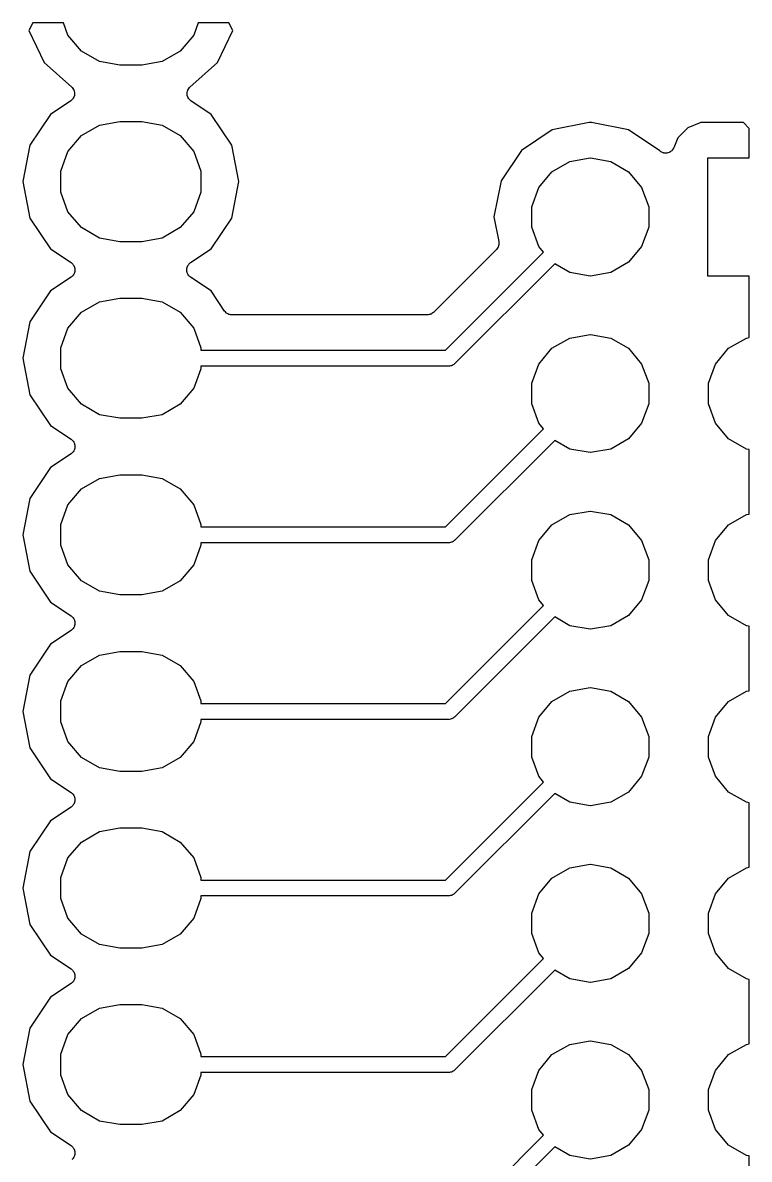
# Model space of a CAD drawing. Extents: x 127.4 to 176.4, y -111.4 to -62.3.
# Drawn here: x 145.51 to 155.96, y -96.74 to -80.39 of the extents above; entities that cross this region are included whole.
import ezdxf

# ---------------------------------------------------------------- set-up
doc = ezdxf.new("R2010")
doc.units = 0
doc.header["$MEASUREMENT"] = 0
doc.layers.add('BLACK', color=7, linetype='CONTINUOUS')

msp = doc.modelspace()

# ---------------------------------------------------------------- linework, layer by layer
at = {"layer": 'Black'}
for p, q in [((145.657, -80.391), (145.598, -80.5032)), ((146.097, -80.391), (145.657, -80.391)), ((146.162, -80.5688), (146.097, -80.391)), ((148.035, -80.391), (147.97, -80.5688)), ((148.475, -80.391), (148.035, -80.391)), ((148.534, -80.5032), (148.475, -80.391)), ((145.598, -80.5032), (145.819, -80.9612)), ((146.355, -80.7986), (146.162, -80.5688)), ((147.97, -80.5688), (147.777, -80.7986)), ((148.313, -80.9612), (148.534, -80.5032)), ((146.614, -80.9485), (146.355, -80.7986)), ((147.777, -80.7986), (147.518, -80.9485)), ((145.819, -80.9612), (146.216, -81.3158)), ((146.91, -81.0006), (146.614, -80.9485)), ((147.222, -81.0006), (146.91, -81.0006)), ((147.518, -80.9485), (147.222, -81.0006)), ((147.916, -81.3158), (148.313, -80.9612)), ((146.216, -81.3158), (146.219, -81.3198)), ((146.219, -81.3198), (146.223, -81.3227)), ((146.223, -81.3227), (146.232, -81.337)), ((146.232, -81.337), (146.243, -81.3505)), ((146.243, -81.3505), (146.245, -81.3552)), ((146.245, -81.3552), (146.247, -81.3594)), ((146.247, -81.3594), (146.251, -81.3761)), ((146.251, -81.3761), (146.257, -81.3924)), ((146.258, -81.4022), (146.256, -81.4193)), ((146.257, -81.3924), (146.257, -81.3974)), ((146.257, -81.3974), (146.258, -81.4022)), ((147.874, -81.4022), (147.875, -81.3974)), ((147.876, -81.4193), (147.874, -81.4022)), ((147.875, -81.3924), (147.881, -81.3761)), ((147.875, -81.3974), (147.875, -81.3924)), ((147.881, -81.3761), (147.885, -81.3594)), ((147.885, -81.3594), (147.887, -81.3552)), ((147.887, -81.3552), (147.889, -81.3505)), ((147.889, -81.3505), (147.9, -81.337)), ((147.9, -81.337), (147.909, -81.3227)), ((147.909, -81.3227), (147.913, -81.3198)), ((147.913, -81.3198), (147.916, -81.3158)), ((146.202, -81.5161), (145.913, -81.7089)), ((146.205, -81.5127), (146.202, -81.5161)), ((146.21, -81.5103), (146.205, -81.5127)), ((146.221, -81.4975), (146.21, -81.5103)), ((146.233, -81.4856), (146.221, -81.4975)), ((146.236, -81.4812), (146.233, -81.4856)), ((146.239, -81.4774), (146.236, -81.4812)), ((146.245, -81.4615), (146.239, -81.4774)), ((146.253, -81.4461), (146.245, -81.4615)), ((146.254, -81.4411), (146.253, -81.4461)), ((146.255, -81.4365), (146.254, -81.4411)), ((146.256, -81.4193), (146.255, -81.4365)), ((147.877, -81.4365), (147.876, -81.4193)), ((147.878, -81.4411), (147.877, -81.4365)), ((147.879, -81.4461), (147.878, -81.4411)), ((147.887, -81.4615), (147.879, -81.4461)), ((147.893, -81.4774), (147.887, -81.4615)), ((147.896, -81.4812), (147.893, -81.4774)), ((147.899, -81.4856), (147.896, -81.4812)), ((147.911, -81.4975), (147.899, -81.4856)), ((147.922, -81.5103), (147.911, -81.4975)), ((147.927, -81.5127), (147.922, -81.5103)), ((147.93, -81.5161), (147.927, -81.5127)), ((148.219, -81.7089), (147.93, -81.5161)), ((145.913, -81.7089), (145.616, -82.1531)), ((148.516, -82.1531), (148.219, -81.7089)), ((146.355, -82.0154), (146.614, -81.8655)), ((146.614, -81.8655), (146.91, -81.8134)), ((146.91, -81.8134), (147.222, -81.8134)), ((147.222, -81.8134), (147.518, -81.8655)), ((147.518, -81.8655), (147.777, -82.0154)), ((153.653, -81.827), (153.122, -81.9327)), ((153.687, -81.827), (153.653, -81.827)), ((154.218, -81.9327), (153.687, -81.827)), ((155.259, -81.827), (155.072, -81.9043)), ((155.872, -81.827), (155.259, -81.827)), ((155.956, -81.9114), (155.872, -81.827)), ((146.162, -82.2452), (146.355, -82.0154)), ((147.777, -82.0154), (147.97, -82.2452)), ((153.122, -81.9327), (152.682, -82.2265)), ((154.67, -82.2346), (154.218, -81.9327)), ((154.929, -82.0472), (154.87, -82.1895)), ((155.072, -81.9043), (154.929, -82.0472)), ((155.956, -82.335), (155.956, -81.9114)), ((145.616, -82.1531), (145.512, -82.677)), ((148.62, -82.677), (148.516, -82.1531)), ((152.682, -82.2265), (152.389, -82.6663)), ((154.847, -82.2267), (154.843, -82.2292)), ((154.856, -82.2115), (154.847, -82.2267)), ((154.867, -82.197), (154.856, -82.2115)), ((154.868, -82.193), (154.867, -82.197)), ((154.87, -82.1895), (154.868, -82.193)), ((146.059, -82.527), (146.162, -82.2452)), ((147.97, -82.2452), (148.073, -82.527)), ((153.12, -82.5339), (153.376, -82.3863)), ((153.376, -82.3863), (153.667, -82.335)), ((153.667, -82.335), (153.673, -82.335)), ((153.673, -82.335), (153.964, -82.3863)), ((153.964, -82.3863), (154.22, -82.5339)), ((154.678, -82.2433), (154.67, -82.2346)), ((154.682, -82.2451), (154.678, -82.2433)), ((154.685, -82.248), (154.682, -82.2451)), ((154.701, -82.2548), (154.685, -82.248)), ((154.718, -82.2628), (154.701, -82.2548)), ((154.722, -82.2632), (154.718, -82.2628)), ((154.726, -82.2648), (154.722, -82.2632)), ((154.744, -82.2656), (154.726, -82.2648)), ((154.761, -82.2676), (154.744, -82.2656)), ((154.765, -82.2666), (154.761, -82.2676)), ((154.77, -82.2668), (154.765, -82.2666)), ((154.787, -82.2614), (154.77, -82.2668)), ((154.804, -82.2571), (154.787, -82.2614)), ((154.808, -82.2548), (154.804, -82.2571)), ((154.812, -82.2535), (154.808, -82.2548)), ((154.826, -82.2426), (154.812, -82.2535)), ((154.841, -82.2326), (154.826, -82.2426)), ((154.843, -82.2292), (154.841, -82.2326)), ((155.36, -84.035), (155.36, -82.335)), ((155.36, -82.335), (155.956, -82.335)), ((146.059, -82.827), (146.059, -82.527)), ((148.073, -82.527), (148.073, -82.827)), ((152.931, -82.76), (153.12, -82.5339)), ((154.22, -82.5339), (154.409, -82.76)), ((145.512, -82.677), (145.616, -83.2009)), ((148.516, -83.2009), (148.62, -82.677)), ((152.389, -82.6663), (152.285, -83.185)), ((146.162, -83.1088), (146.059, -82.827)), ((148.073, -82.827), (147.97, -83.1088)), ((152.83, -83.0374), (152.931, -82.76)), ((154.409, -82.76), (154.51, -83.0374)), ((152.83, -83.3326), (152.83, -83.0374)), ((154.51, -83.0374), (154.51, -83.3326)), ((145.616, -83.2009), (145.913, -83.6451)), ((146.355, -83.3386), (146.162, -83.1088)), ((147.97, -83.1088), (147.777, -83.3386)), ((148.219, -83.6451), (148.516, -83.2009)), ((152.285, -83.185), (152.356, -83.5393)), ((146.614, -83.4885), (146.355, -83.3386)), ((147.777, -83.3386), (147.518, -83.4885)), ((152.931, -83.61), (152.83, -83.3326)), ((154.51, -83.3326), (154.409, -83.61)), ((146.91, -83.5406), (146.614, -83.4885)), ((147.518, -83.4885), (147.222, -83.5406)), ((145.913, -83.6451), (146.207, -83.8414)), ((147.222, -83.5406), (146.91, -83.5406)), ((147.925, -83.8414), (148.219, -83.6451)), ((152.321, -83.6538), (151.417, -84.5575)), ((151.591, -85.1027), (153, -83.693)), ((152.331, -83.6391), (152.321, -83.6538)), ((152.343, -83.6251), (152.331, -83.6391)), ((152.344, -83.6211), (152.343, -83.6251)), ((152.346, -83.6177), (152.344, -83.6211)), ((152.351, -83.6004), (152.346, -83.6177)), ((152.357, -83.5833), (152.351, -83.6004)), ((152.356, -83.5393), (152.356, -83.5572)), ((152.356, -83.5572), (152.358, -83.5751)), ((152.358, -83.5751), (152.357, -83.5792)), ((152.357, -83.5792), (152.357, -83.5833)), ((153, -83.693), (152.931, -83.61)), ((154.409, -83.61), (154.22, -83.8361)), ((146.207, -83.8414), (146.217, -83.851)), ((146.217, -83.851), (146.228, -83.8592)), ((146.228, -83.8592), (146.233, -83.8661)), ((147.899, -83.8661), (147.904, -83.8592)), ((147.904, -83.8592), (147.915, -83.851)), ((147.915, -83.851), (147.925, -83.8414)), ((153.159, -83.8581), (151.719, -85.2978)), ((153.376, -83.9837), (153.159, -83.8581)), ((154.22, -83.8361), (153.964, -83.9837)), ((146.233, -83.8661), (146.239, -83.8719)), ((146.239, -84.0221), (146.233, -84.0279)), ((146.239, -83.8719), (146.245, -83.8843)), ((146.245, -84.0097), (146.239, -84.0221)), ((146.245, -83.8843), (146.253, -83.8959)), ((146.253, -83.9981), (146.245, -84.0097)), ((146.253, -83.8959), (146.255, -83.904)), ((146.255, -83.99), (146.253, -83.9981)), ((146.255, -83.904), (146.258, -83.9115)), ((146.258, -83.9825), (146.255, -83.99)), ((146.258, -83.9115), (146.26, -83.9252)), ((146.26, -83.9688), (146.258, -83.9825)), ((146.26, -83.9252), (146.263, -83.9387)), ((146.263, -83.9553), (146.26, -83.9688)), ((146.263, -83.9387), (146.262, -83.947)), ((146.262, -83.947), (146.263, -83.9553)), ((147.869, -83.9387), (147.872, -83.9252)), ((147.87, -83.947), (147.869, -83.9387)), ((147.869, -83.9553), (147.87, -83.947)), ((147.872, -83.9688), (147.869, -83.9553)), ((147.872, -83.9252), (147.874, -83.9115)), ((147.874, -83.9825), (147.872, -83.9688)), ((147.874, -83.9115), (147.877, -83.904)), ((147.877, -83.99), (147.874, -83.9825)), ((147.877, -83.904), (147.879, -83.8959)), ((147.879, -83.9981), (147.877, -83.99)), ((147.879, -83.8959), (147.887, -83.8843)), ((147.887, -84.0097), (147.879, -83.9981)), ((147.887, -83.8843), (147.893, -83.8719)), ((147.893, -84.0221), (147.887, -84.0097)), ((147.893, -83.8719), (147.899, -83.8661)), ((147.899, -84.0279), (147.893, -84.0221)), ((153.667, -84.035), (153.376, -83.9837)), ((153.964, -83.9837), (153.673, -84.035)), ((146.207, -84.0526), (145.913, -84.2489)), ((146.217, -84.043), (146.207, -84.0526)), ((146.228, -84.0348), (146.217, -84.043)), ((146.233, -84.0279), (146.228, -84.0348)), ((147.904, -84.0348), (147.899, -84.0279)), ((147.915, -84.043), (147.904, -84.0348)), ((147.925, -84.0526), (147.915, -84.043)), ((148.219, -84.2489), (147.925, -84.0526)), ((153.673, -84.035), (153.667, -84.035)), ((155.956, -84.035), (155.36, -84.035)), ((155.956, -84.9192), (155.956, -84.035)), ((145.913, -84.2489), (145.616, -84.6931)), ((146.614, -84.4055), (146.91, -84.3534)), ((146.91, -84.3534), (147.222, -84.3534)), ((147.222, -84.3534), (147.518, -84.4055)), ((148.412, -84.5383), (148.219, -84.2489)), ((146.355, -84.5554), (146.614, -84.4055)), ((147.518, -84.4055), (147.777, -84.5554)), ((146.162, -84.7852), (146.355, -84.5554)), ((147.777, -84.5554), (147.97, -84.7852)), ((148.425, -84.5512), (148.412, -84.5383)), ((148.436, -84.565), (148.425, -84.5512)), ((148.44, -84.5671), (148.436, -84.565)), ((148.443, -84.5701), (148.44, -84.5671)), ((148.459, -84.5781), (148.443, -84.5701)), ((148.474, -84.587), (148.459, -84.5781)), ((148.478, -84.5878), (148.474, -84.587)), ((148.482, -84.5896), (148.478, -84.5878)), ((148.5, -84.5916), (148.482, -84.5896)), ((148.518, -84.5947), (148.5, -84.5916)), ((151.328, -84.5947), (148.518, -84.5947)), ((151.333, -84.5937), (151.328, -84.5947)), ((151.339, -84.5942), (151.333, -84.5937)), ((151.355, -84.5899), (151.339, -84.5942)), ((151.371, -84.587), (151.355, -84.5899)), ((151.376, -84.5842), (151.371, -84.587)), ((151.381, -84.5828), (151.376, -84.5842)), ((151.395, -84.5733), (151.381, -84.5828)), ((151.409, -84.565), (151.395, -84.5733)), ((151.413, -84.5607), (151.409, -84.565)), ((151.417, -84.5575), (151.413, -84.5607)), ((145.616, -84.6931), (145.512, -85.217)), ((146.059, -85.067), (146.162, -84.7852)), ((147.97, -84.7852), (148.073, -85.067)), ((153.12, -85.0739), (153.376, -84.9263)), ((153.376, -84.9263), (153.667, -84.875)), ((153.667, -84.875), (153.673, -84.875)), ((153.673, -84.875), (153.964, -84.9263)), ((153.964, -84.9263), (154.22, -85.0739)), ((155.66, -85.0739), (155.916, -84.9263)), ((155.916, -84.9263), (155.956, -84.9192)), ((146.059, -85.367), (146.059, -85.067)), ((148.073, -85.067), (148.073, -85.1027)), ((148.073, -85.1027), (151.591, -85.1027)), ((152.931, -85.3), (153.12, -85.0739)), ((154.22, -85.0739), (154.409, -85.3)), ((155.471, -85.3), (155.66, -85.0739)), ((145.512, -85.217), (145.616, -85.7409)), ((151.638, -85.3313), (148.073, -85.3313)), ((148.073, -85.3313), (148.073, -85.367)), ((151.643, -85.3304), (151.638, -85.3313)), ((151.648, -85.3309), (151.643, -85.3304)), ((151.662, -85.327), (151.648, -85.3309)), ((151.677, -85.3244), (151.662, -85.327)), ((151.681, -85.3219), (151.677, -85.3244)), ((151.686, -85.3206), (151.681, -85.3219)), ((151.699, -85.312), (151.686, -85.3206)), ((151.711, -85.3046), (151.699, -85.312)), ((151.715, -85.3007), (151.711, -85.3046)), ((151.719, -85.2978), (151.715, -85.3007)), ((152.83, -85.5774), (152.931, -85.3)), ((154.409, -85.3), (154.51, -85.5774)), ((155.37, -85.5774), (155.471, -85.3)), ((146.162, -85.6488), (146.059, -85.367)), ((148.073, -85.367), (147.97, -85.6488)), ((146.355, -85.8786), (146.162, -85.6488)), ((147.97, -85.6488), (147.777, -85.8786)), ((152.83, -85.8726), (152.83, -85.5774)), ((154.51, -85.5774), (154.51, -85.8726)), ((155.37, -85.8726), (155.37, -85.5774)), ((145.616, -85.7409), (145.913, -86.1851)), ((146.614, -86.0285), (146.355, -85.8786)), ((147.777, -85.8786), (147.518, -86.0285)), ((152.931, -86.15), (152.83, -85.8726)), ((154.51, -85.8726), (154.409, -86.15)), ((155.471, -86.15), (155.37, -85.8726)), ((146.91, -86.0806), (146.614, -86.0285)), ((147.222, -86.0806), (146.91, -86.0806)), ((147.518, -86.0285), (147.222, -86.0806)), ((153, -86.233), (152.931, -86.15)), ((154.409, -86.15), (154.22, -86.3761)), ((155.66, -86.3761), (155.471, -86.15)), ((145.913, -86.1851), (146.207, -86.3814)), ((151.591, -87.6427), (153, -86.233)), ((146.207, -86.3814), (146.217, -86.391)), ((146.217, -86.391), (146.228, -86.3992)), ((146.228, -86.3992), (146.233, -86.4061)), ((146.233, -86.4061), (146.239, -86.4119)), ((146.239, -86.4119), (146.245, -86.4243)), ((146.245, -86.4243), (146.253, -86.4359)), ((146.253, -86.4359), (146.255, -86.444)), ((146.255, -86.444), (146.258, -86.4515)), ((146.258, -86.4515), (146.26, -86.4652)), ((146.26, -86.4652), (146.263, -86.4787)), ((146.263, -86.4787), (146.262, -86.487)), ((153.159, -86.3981), (151.719, -87.8378)), ((153.376, -86.5237), (153.159, -86.3981)), ((154.22, -86.3761), (153.964, -86.5237)), ((155.916, -86.5237), (155.66, -86.3761)), ((146.207, -86.5926), (145.913, -86.7889)), ((146.217, -86.583), (146.207, -86.5926)), ((146.228, -86.5748), (146.217, -86.583)), ((146.233, -86.5679), (146.228, -86.5748)), ((146.239, -86.5621), (146.233, -86.5679)), ((146.245, -86.5497), (146.239, -86.5621)), ((146.253, -86.5381), (146.245, -86.5497)), ((146.255, -86.53), (146.253, -86.5381)), ((146.258, -86.5225), (146.255, -86.53)), ((146.26, -86.5088), (146.258, -86.5225)), ((146.263, -86.4953), (146.26, -86.5088)), ((146.262, -86.487), (146.263, -86.4953)), ((153.667, -86.575), (153.376, -86.5237)), ((153.673, -86.575), (153.667, -86.575)), ((153.964, -86.5237), (153.673, -86.575)), ((155.956, -86.5308), (155.916, -86.5237)), ((155.956, -87.4592), (155.956, -86.5308)), ((145.913, -86.7889), (145.616, -87.2331)), ((146.355, -87.0954), (146.614, -86.9455)), ((146.614, -86.9455), (146.91, -86.8934)), ((146.91, -86.8934), (147.222, -86.8934)), ((147.222, -86.8934), (147.518, -86.9455)), ((147.518, -86.9455), (147.777, -87.0954)), ((146.162, -87.3252), (146.355, -87.0954)), ((147.777, -87.0954), (147.97, -87.3252)), ((145.616, -87.2331), (145.512, -87.757)), ((146.059, -87.607), (146.162, -87.3252)), ((147.97, -87.3252), (148.073, -87.607)), ((153.376, -87.4663), (153.667, -87.415)), ((153.667, -87.415), (153.673, -87.415)), ((153.673, -87.415), (153.964, -87.4663)), ((155.916, -87.4663), (155.956, -87.4592)), ((146.059, -87.907), (146.059, -87.607)), ((148.073, -87.607), (148.073, -87.6427)), ((152.931, -87.84), (153.12, -87.6139)), ((153.12, -87.6139), (153.376, -87.4663)), ((153.964, -87.4663), (154.22, -87.6139)), ((154.22, -87.6139), (154.409, -87.84)), ((155.471, -87.84), (155.66, -87.6139)), ((155.66, -87.6139), (155.916, -87.4663)), ((145.512, -87.757), (145.616, -88.2809)), ((148.073, -87.6427), (151.591, -87.6427)), ((146.162, -88.1888), (146.059, -87.907)), ((148.073, -87.907), (147.97, -88.1888)), ((151.638, -87.8713), (148.073, -87.8713)), ((148.073, -87.8713), (148.073, -87.907)), ((151.643, -87.8704), (151.638, -87.8713)), ((151.648, -87.8709), (151.643, -87.8704)), ((151.662, -87.867), (151.648, -87.8709)), ((151.677, -87.8644), (151.662, -87.867)), ((151.681, -87.8619), (151.677, -87.8644)), ((151.686, -87.8606), (151.681, -87.8619)), ((151.699, -87.852), (151.686, -87.8606)), ((151.711, -87.8446), (151.699, -87.852)), ((151.715, -87.8407), (151.711, -87.8446)), ((151.719, -87.8378), (151.715, -87.8407)), ((152.83, -88.1174), (152.931, -87.84)), ((154.409, -87.84), (154.51, -88.1174)), ((155.37, -88.1174), (155.471, -87.84)), ((146.355, -88.4186), (146.162, -88.1888)), ((147.97, -88.1888), (147.777, -88.4186)), ((152.83, -88.4126), (152.83, -88.1174)), ((154.51, -88.1174), (154.51, -88.4126)), ((155.37, -88.4126), (155.37, -88.1174)), ((145.616, -88.2809), (145.913, -88.7251)), ((146.614, -88.5685), (146.355, -88.4186)), ((147.777, -88.4186), (147.518, -88.5685)), ((152.931, -88.69), (152.83, -88.4126)), ((154.51, -88.4126), (154.409, -88.69)), ((155.471, -88.69), (155.37, -88.4126)), ((146.91, -88.6206), (146.614, -88.5685)), ((147.518, -88.5685), (147.222, -88.6206)), ((145.913, -88.7251), (146.207, -88.9214)), ((147.222, -88.6206), (146.91, -88.6206)), ((153, -88.773), (152.931, -88.69)), ((154.409, -88.69), (154.22, -88.9161)), ((155.66, -88.9161), (155.471, -88.69)), ((146.207, -88.9214), (146.217, -88.931)), ((151.591, -90.1827), (153, -88.773)), ((154.22, -88.9161), (153.964, -89.0637)), ((155.916, -89.0637), (155.66, -88.9161)), ((146.217, -88.931), (146.228, -88.9392)), ((146.228, -88.9392), (146.233, -88.9461)), ((146.233, -88.9461), (146.239, -88.9519)), ((146.239, -88.9519), (146.245, -88.9643)), ((146.245, -89.0897), (146.239, -89.1021)), ((146.245, -88.9643), (146.253, -88.9759)), ((146.253, -89.0781), (146.245, -89.0897)), ((146.253, -88.9759), (146.255, -88.984)), ((146.255, -89.07), (146.253, -89.0781)), ((146.255, -88.984), (146.258, -88.9915)), ((146.258, -89.0625), (146.255, -89.07)), ((146.258, -88.9915), (146.26, -89.0052)), ((146.26, -89.0488), (146.258, -89.0625)), ((146.26, -89.0052), (146.263, -89.0187)), ((146.263, -89.0353), (146.26, -89.0488)), ((146.263, -89.0187), (146.262, -89.027)), ((146.262, -89.027), (146.263, -89.0353)), ((153.159, -88.9381), (151.719, -90.3778)), ((153.376, -89.0637), (153.159, -88.9381)), ((153.667, -89.115), (153.376, -89.0637)), ((153.964, -89.0637), (153.673, -89.115)), ((155.956, -89.0708), (155.916, -89.0637)), ((155.956, -89.9992), (155.956, -89.0708)), ((146.207, -89.1326), (145.913, -89.3289)), ((146.217, -89.123), (146.207, -89.1326)), ((146.228, -89.1148), (146.217, -89.123)), ((146.233, -89.1079), (146.228, -89.1148)), ((146.239, -89.1021), (146.233, -89.1079)), ((153.673, -89.115), (153.667, -89.115)), ((145.913, -89.3289), (145.616, -89.7731)), ((146.355, -89.6354), (146.614, -89.4855)), ((146.614, -89.4855), (146.91, -89.4334)), ((146.91, -89.4334), (147.222, -89.4334)), ((147.222, -89.4334), (147.518, -89.4855)), ((147.518, -89.4855), (147.777, -89.6354)), ((146.162, -89.8652), (146.355, -89.6354)), ((147.777, -89.6354), (147.97, -89.8652)), ((145.616, -89.7731), (145.512, -90.297)), ((146.059, -90.147), (146.162, -89.8652)), ((147.97, -89.8652), (148.073, -90.147)), ((153.12, -90.1539), (153.376, -90.0063)), ((153.376, -90.0063), (153.667, -89.955)), ((153.667, -89.955), (153.673, -89.955)), ((153.673, -89.955), (153.964, -90.0063)), ((153.964, -90.0063), (154.22, -90.1539)), ((155.66, -90.1539), (155.916, -90.0063)), ((155.916, -90.0063), (155.956, -89.9992)), ((146.059, -90.447), (146.059, -90.147)), ((148.073, -90.147), (148.073, -90.1827)), ((148.073, -90.1827), (151.591, -90.1827)), ((152.931, -90.38), (153.12, -90.1539)), ((154.22, -90.1539), (154.409, -90.38)), ((155.471, -90.38), (155.66, -90.1539)), ((145.512, -90.297), (145.616, -90.8209)), ((151.681, -90.4019), (151.677, -90.4044)), ((151.686, -90.4006), (151.681, -90.4019)), ((151.699, -90.392), (151.686, -90.4006)), ((151.711, -90.3846), (151.699, -90.392)), ((151.715, -90.3807), (151.711, -90.3846)), ((151.719, -90.3778), (151.715, -90.3807)), ((152.83, -90.6574), (152.931, -90.38)), ((154.409, -90.38), (154.51, -90.6574)), ((155.37, -90.6574), (155.471, -90.38)), ((146.162, -90.7288), (146.059, -90.447)), ((148.073, -90.447), (147.97, -90.7288)), ((151.638, -90.4113), (148.073, -90.4113)), ((148.073, -90.4113), (148.073, -90.447)), ((151.643, -90.4104), (151.638, -90.4113)), ((151.648, -90.4109), (151.643, -90.4104)), ((151.662, -90.407), (151.648, -90.4109)), ((151.677, -90.4044), (151.662, -90.407)), ((146.355, -90.9586), (146.162, -90.7288)), ((147.97, -90.7288), (147.777, -90.9586)), ((152.83, -90.9526), (152.83, -90.6574)), ((154.51, -90.6574), (154.51, -90.9526)), ((155.37, -90.9526), (155.37, -90.6574)), ((145.616, -90.8209), (145.913, -91.2651)), ((146.614, -91.1085), (146.355, -90.9586)), ((147.777, -90.9586), (147.518, -91.1085)), ((152.931, -91.23), (152.83, -90.9526)), ((154.51, -90.9526), (154.409, -91.23)), ((155.471, -91.23), (155.37, -90.9526)), ((146.91, -91.1606), (146.614, -91.1085)), ((147.222, -91.1606), (146.91, -91.1606)), ((147.518, -91.1085), (147.222, -91.1606)), ((145.913, -91.2651), (146.207, -91.4614)), ((151.591, -92.7227), (153, -91.313)), ((153, -91.313), (152.931, -91.23)), ((154.409, -91.23), (154.22, -91.4561)), ((155.66, -91.4561), (155.471, -91.23)), ((146.207, -91.4614), (146.217, -91.471)), ((146.217, -91.471), (146.228, -91.4792)), ((146.228, -91.4792), (146.233, -91.4861)), ((146.233, -91.4861), (146.239, -91.4919)), ((146.239, -91.4919), (146.245, -91.5043)), ((146.245, -91.5043), (146.253, -91.5159)), ((146.253, -91.5159), (146.255, -91.524)), ((146.255, -91.524), (146.258, -91.5315)), ((146.258, -91.5315), (146.26, -91.5452)), ((146.26, -91.5452), (146.263, -91.5587)), ((153.159, -91.4781), (151.719, -92.9178)), ((153.376, -91.6037), (153.159, -91.4781)), ((154.22, -91.4561), (153.964, -91.6037)), ((155.916, -91.6037), (155.66, -91.4561)), ((146.207, -91.6726), (145.913, -91.8689)), ((146.217, -91.663), (146.207, -91.6726)), ((146.228, -91.6548), (146.217, -91.663)), ((146.233, -91.6479), (146.228, -91.6548)), ((146.239, -91.6421), (146.233, -91.6479)), ((146.245, -91.6297), (146.239, -91.6421)), ((146.253, -91.6181), (146.245, -91.6297)), ((146.255, -91.61), (146.253, -91.6181)), ((146.258, -91.6025), (146.255, -91.61)), ((146.26, -91.5888), (146.258, -91.6025)), ((146.263, -91.5753), (146.26, -91.5888)), ((146.263, -91.5587), (146.262, -91.567)), ((146.262, -91.567), (146.263, -91.5753)), ((153.667, -91.655), (153.376, -91.6037)), ((153.673, -91.655), (153.667, -91.655)), ((153.964, -91.6037), (153.673, -91.655)), ((155.956, -91.6108), (155.916, -91.6037)), ((155.956, -92.5392), (155.956, -91.6108)), ((145.913, -91.8689), (145.616, -92.3131)), ((146.355, -92.1754), (146.614, -92.0255)), ((146.614, -92.0255), (146.91, -91.9734)), ((146.91, -91.9734), (147.222, -91.9734)), ((147.222, -91.9734), (147.518, -92.0255)), ((147.518, -92.0255), (147.777, -92.1754)), ((146.162, -92.4052), (146.355, -92.1754)), ((147.777, -92.1754), (147.97, -92.4052)), ((145.616, -92.3131), (145.512, -92.837)), ((146.059, -92.687), (146.162, -92.4052)), ((147.97, -92.4052), (148.073, -92.687)), ((153.376, -92.5463), (153.667, -92.495)), ((153.667, -92.495), (153.673, -92.495)), ((153.673, -92.495), (153.964, -92.5463)), ((146.059, -92.987), (146.059, -92.687)), ((148.073, -92.687), (148.073, -92.7227)), ((153.12, -92.6939), (153.376, -92.5463)), ((153.964, -92.5463), (154.22, -92.6939)), ((155.66, -92.6939), (155.916, -92.5463)), ((155.916, -92.5463), (155.956, -92.5392)), ((145.512, -92.837), (145.616, -93.3609)), ((148.073, -92.7227), (151.591, -92.7227)), ((152.931, -92.92), (153.12, -92.6939)), ((154.22, -92.6939), (154.409, -92.92)), ((155.471, -92.92), (155.66, -92.6939)), ((146.162, -93.2688), (146.059, -92.987)), ((148.073, -92.987), (147.97, -93.2688)), ((151.638, -92.9513), (148.073, -92.9513)), ((148.073, -92.9513), (148.073, -92.987)), ((151.643, -92.9504), (151.638, -92.9513)), ((151.648, -92.9509), (151.643, -92.9504)), ((151.662, -92.947), (151.648, -92.9509)), ((151.677, -92.9444), (151.662, -92.947)), ((151.681, -92.9419), (151.677, -92.9444)), ((151.686, -92.9406), (151.681, -92.9419)), ((151.699, -92.932), (151.686, -92.9406)), ((151.711, -92.9246), (151.699, -92.932)), ((151.715, -92.9207), (151.711, -92.9246)), ((151.719, -92.9178), (151.715, -92.9207)), ((152.83, -93.1974), (152.931, -92.92)), ((154.409, -92.92), (154.51, -93.1974)), ((155.37, -93.1974), (155.471, -92.92)), ((146.355, -93.4986), (146.162, -93.2688)), ((147.97, -93.2688), (147.777, -93.4986)), ((152.83, -93.4926), (152.83, -93.1974)), ((154.51, -93.1974), (154.51, -93.4926)), ((155.37, -93.4926), (155.37, -93.1974)), ((145.616, -93.3609), (145.913, -93.8051)), ((146.614, -93.6485), (146.355, -93.4986)), ((147.777, -93.4986), (147.518, -93.6485)), ((152.931, -93.77), (152.83, -93.4926)), ((154.51, -93.4926), (154.409, -93.77)), ((155.471, -93.77), (155.37, -93.4926)), ((146.91, -93.7006), (146.614, -93.6485)), ((147.518, -93.6485), (147.222, -93.7006)), ((145.913, -93.8051), (146.207, -94.0014)), ((147.222, -93.7006), (146.91, -93.7006)), ((153, -93.853), (152.931, -93.77)), ((154.409, -93.77), (154.22, -93.9961)), ((155.66, -93.9961), (155.471, -93.77)), ((151.591, -95.2627), (153, -93.853)), ((154.22, -93.9961), (153.964, -94.1437)), ((155.916, -94.1437), (155.66, -93.9961)), ((146.207, -94.0014), (146.217, -94.011)), ((146.217, -94.011), (146.228, -94.0192)), ((146.228, -94.0192), (146.233, -94.0261)), ((146.233, -94.0261), (146.239, -94.0319)), ((146.239, -94.0319), (146.245, -94.0443)), ((146.245, -94.0443), (146.253, -94.0559)), ((146.253, -94.1581), (146.245, -94.1697)), ((146.253, -94.0559), (146.255, -94.064)), ((146.255, -94.15), (146.253, -94.1581)), ((146.255, -94.064), (146.258, -94.0715)), ((146.258, -94.1425), (146.255, -94.15)), ((146.258, -94.0715), (146.26, -94.0852)), ((146.26, -94.1288), (146.258, -94.1425)), ((146.26, -94.0852), (146.263, -94.0987)), ((146.263, -94.1153), (146.26, -94.1288)), ((146.263, -94.0987), (146.262, -94.107)), ((146.262, -94.107), (146.263, -94.1153)), ((153.159, -94.0181), (151.719, -95.4578)), ((153.376, -94.1437), (153.159, -94.0181)), ((153.667, -94.195), (153.376, -94.1437)), ((153.964, -94.1437), (153.673, -94.195)), ((155.956, -94.1508), (155.916, -94.1437)), ((155.956, -95.0792), (155.956, -94.1508)), ((146.207, -94.2126), (145.913, -94.4089)), ((146.217, -94.203), (146.207, -94.2126)), ((146.228, -94.1948), (146.217, -94.203)), ((146.233, -94.1879), (146.228, -94.1948)), ((146.239, -94.1821), (146.233, -94.1879)), ((146.245, -94.1697), (146.239, -94.1821)), ((153.673, -94.195), (153.667, -94.195)), ((145.913, -94.4089), (145.616, -94.8531)), ((146.355, -94.7154), (146.614, -94.5655)), ((146.614, -94.5655), (146.91, -94.5134)), ((146.91, -94.5134), (147.222, -94.5134)), ((147.222, -94.5134), (147.518, -94.5655)), ((147.518, -94.5655), (147.777, -94.7154)), ((146.162, -94.9452), (146.355, -94.7154)), ((147.777, -94.7154), (147.97, -94.9452)), ((145.616, -94.8531), (145.512, -95.377)), ((146.059, -95.227), (146.162, -94.9452)), ((147.97, -94.9452), (148.073, -95.227)), ((153.12, -95.2339), (153.376, -95.0863)), ((153.376, -95.0863), (153.667, -95.035)), ((153.667, -95.035), (153.673, -95.035)), ((153.673, -95.035), (153.964, -95.0863)), ((153.964, -95.0863), (154.22, -95.2339)), ((155.66, -95.2339), (155.916, -95.0863)), ((155.916, -95.0863), (155.956, -95.0792)), ((146.059, -95.527), (146.059, -95.227)), ((148.073, -95.227), (148.073, -95.2627)), ((148.073, -95.2627), (151.591, -95.2627)), ((152.931, -95.46), (153.12, -95.2339)), ((154.22, -95.2339), (154.409, -95.46)), ((155.471, -95.46), (155.66, -95.2339)), ((145.512, -95.377), (145.616, -95.9009)), ((151.711, -95.4646), (151.699, -95.472)), ((151.715, -95.4607), (151.711, -95.4646)), ((151.719, -95.4578), (151.715, -95.4607)), ((152.83, -95.7374), (152.931, -95.46)), ((154.409, -95.46), (154.51, -95.7374)), ((155.37, -95.7374), (155.471, -95.46)), ((146.162, -95.8088), (146.059, -95.527)), ((148.073, -95.527), (147.97, -95.8088)), ((151.638, -95.4913), (148.073, -95.4913)), ((148.073, -95.4913), (148.073, -95.527)), ((151.643, -95.4904), (151.638, -95.4913)), ((151.648, -95.4909), (151.643, -95.4904)), ((151.662, -95.487), (151.648, -95.4909)), ((151.677, -95.4844), (151.662, -95.487)), ((151.681, -95.4819), (151.677, -95.4844)), ((151.686, -95.4806), (151.681, -95.4819)), ((151.699, -95.472), (151.686, -95.4806)), ((152.83, -96.0326), (152.83, -95.7374)), ((154.51, -95.7374), (154.51, -96.0326)), ((155.37, -96.0326), (155.37, -95.7374)), ((145.616, -95.9009), (145.913, -96.3451)), ((146.355, -96.0386), (146.162, -95.8088)), ((147.97, -95.8088), (147.777, -96.0386)), ((146.614, -96.1885), (146.355, -96.0386)), ((147.777, -96.0386), (147.518, -96.1885)), ((152.931, -96.31), (152.83, -96.0326)), ((154.51, -96.0326), (154.409, -96.31)), ((155.471, -96.31), (155.37, -96.0326)), ((146.91, -96.2406), (146.614, -96.1885)), ((147.222, -96.2406), (146.91, -96.2406)), ((147.518, -96.1885), (147.222, -96.2406)), ((145.913, -96.3451), (146.207, -96.5414)), ((151.591, -97.8027), (153, -96.393)), ((153, -96.393), (152.931, -96.31)), ((154.409, -96.31), (154.22, -96.5361)), ((155.66, -96.5361), (155.471, -96.31)), ((146.207, -96.5414), (146.217, -96.551)), ((146.217, -96.551), (146.228, -96.5592)), ((146.228, -96.5592), (146.233, -96.5661)), ((146.233, -96.5661), (146.239, -96.5719)), ((146.239, -96.5719), (146.245, -96.5843)), ((146.245, -96.5843), (146.253, -96.5959)), ((146.253, -96.5959), (146.255, -96.604)), ((146.255, -96.604), (146.258, -96.6115)), ((146.258, -96.6115), (146.26, -96.6252)), ((153.159, -96.5581), (151.719, -97.9978)), ((153.376, -96.6837), (153.159, -96.5581)), ((154.22, -96.5361), (153.964, -96.6837)), ((155.916, -96.6837), (155.66, -96.5361)), ((146.228, -96.7348), (146.217, -96.743)), ((146.233, -96.7279), (146.228, -96.7348)), ((146.239, -96.7221), (146.233, -96.7279)), ((146.245, -96.7097), (146.239, -96.7221)), ((146.253, -96.6981), (146.245, -96.7097)), ((146.255, -96.69), (146.253, -96.6981)), ((146.258, -96.6825), (146.255, -96.69)), ((146.26, -96.6688), (146.258, -96.6825)), ((146.26, -96.6252), (146.263, -96.6387)), ((146.263, -96.6553), (146.26, -96.6688)), ((146.263, -96.6387), (146.262, -96.647)), ((146.262, -96.647), (146.263, -96.6553)), ((153.667, -96.735), (153.376, -96.6837)), ((153.673, -96.735), (153.667, -96.735)), ((153.964, -96.6837), (153.673, -96.735)), ((155.956, -96.6908), (155.916, -96.6837)), ((155.956, -97.6192), (155.956, -96.6908))]:
    msp.add_line(p, q, dxfattribs=at)

doc.saveas('drawing.dxf')
